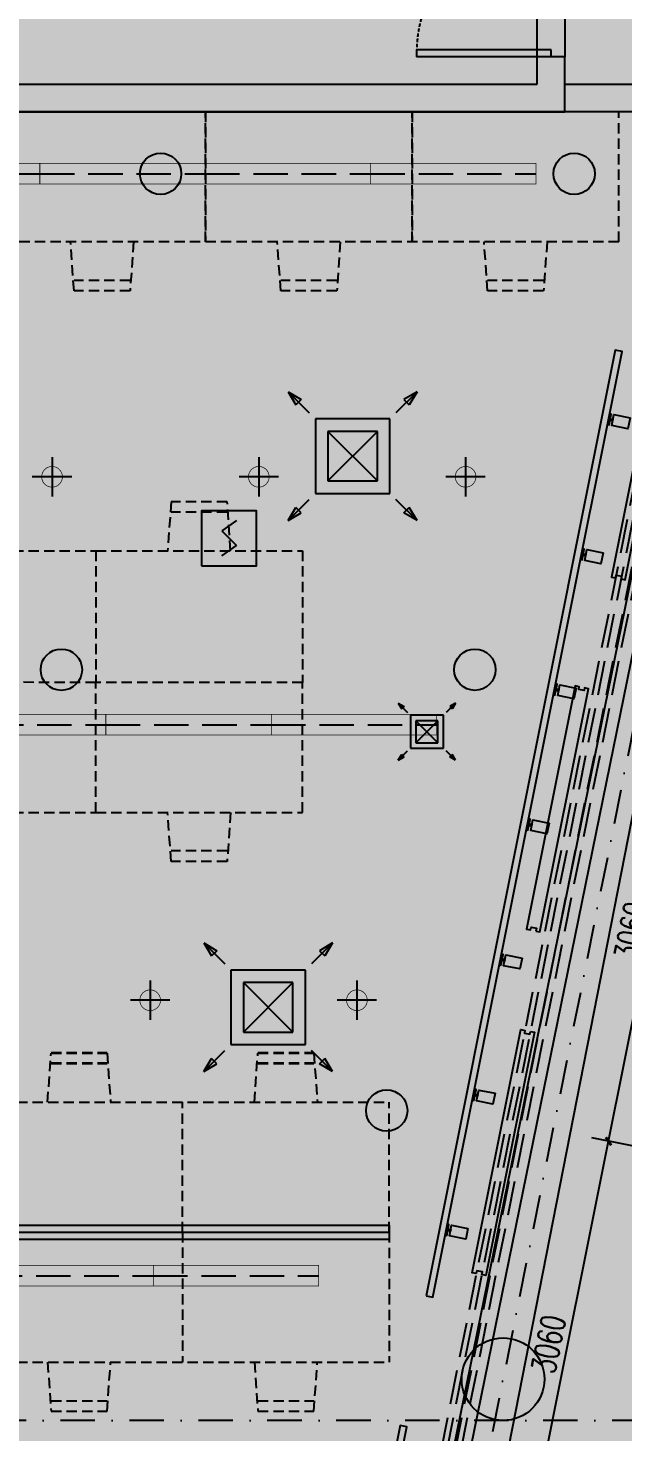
# Model space of a CAD drawing. Extents: x -354516 to 794396, y -401250 to -150594.
# Drawn here: x 23507 to 27822, y -348533 to -338342 of the extents above; entities that cross this region are included whole.
import ezdxf

# ---------------------------------------------------------------- set-up
doc = ezdxf.new("R2010")
doc.units = 0
doc.header["$LTSCALE"] = 1000
doc.header["$MEASUREMENT"] = 0
for name, pattern in [('$0$HIDDEN', [0.375, 0.25, -0.125, 0, 0]), ('510I-01-Studio-plan-01$0$DASH', [0.35, 0.25, -0.1]), ('510I-02-CentralForum-00$0$CENTER', [2, 1.25, -0.25, 0.25, -0.25]), ('DASH', [0.35, 0.25, -0.1]), ('DASHDOT2', [0.5, 0.25, -0.125, 0, -0.125]), ('DOTE', [2.42, 2, -0.2, 0.02, -0.2])]:
    doc.linetypes.add(name, pattern=pattern)
for name, color, linetype in [('0-吊顶材质', 251, 'Continuous'), ('0-吊顶边界', 36, 'Continuous'), ('0-灯具', 20, 'Continuous'), ('0-灯具1', 40, 'Continuous'), ('0-灯具修改0109', 140, 'Continuous'), ('0-设备风口（修改）', 71, 'Continuous'), ('A-轴线1', 1, 'DOTE'), ('an-furniture', 176, 'Continuous'), ('BPM', 4, 'Continuous'), ('COLUMN', 2, 'Continuous'), ('LINE', 11, 'Continuous'), ('M-DUCT-S-DIFF', 6, 'DASH'), ('PUB_DIM', 3, 'Continuous'), ('PUB_HATCH', 8, 'Continuous'), ('S-PLT', 30, 'Continuous'), ('WALL', 2, 'Continuous'), ('WALL-MOVE', 6, 'Continuous'), ('墙体', 7, 'Continuous'), ('家具1', 61, 'Continuous'), ('门图', 134, 'Continuous')]:
    doc.layers.add(name, color=color, linetype=linetype)
doc.layers.add('0-地面材质_material hatch', color=251, linetype='Continuous', transparency=0.3)
doc.layers.add('修改', color=1, linetype='Continuous', plot=False)
doc.styles.add('DIM_FONT', font='SIMPLEX', dxfattribs={"width": 0.7, "bigfont": 'GBCBIG'})
doc.dimstyles.new('_TCH_ARCH&&50', dxfattribs={"dimscale": 0.5, "dimtxt": 350, "dimasz": 100, "dimexe": 250, "dimexo": 300, "dimgap": 100, "dimtad": 1, "dimdec": 0, "dimzin": 0, "dimdsep": 46, "dimtxsty": 'DIM_FONT', "dimblk": 'ARCHTICK', "dimcen": 0.09, "dimclrd": 3, "dimclre": 3, "dimclrt": 7, "dimazin": 2, "dimtfac": 1, "dimtdec": 0, "dimtix": 1, "dimtmove": 2, "dimatfit": 3, "dimfxl": 0, "dimtolj": 1, "dimtzin": 0, "dimarcsym": 0})
pattern_1 = [(45, (-498310856.17, -3090192758), (-212.132034356, 212.132034356), []), (45, (-498310644.03, -3090192758), (-212.132034356, 212.132034356), [375, -75, 0, -75])]

# ---------------------------------------------------------------- blocks, each defined once
blk = doc.blocks.new('A$C168904E7')
at = {"layer": 'an-furniture', "linetype": '510I-01-Studio-plan-01$0$DASH'}
for p, q in [((-396, 0), (4244, -23200)), ((-355, 0), (4285, -23200)), ((-294, 0), (4346, -23200)), ((-253, 0), (4387, -23200))]:
    blk.add_line(p, q, dxfattribs=at)
at = {"layer": 'WALL-MOVE'}
for points in [[(204, -2491), (175, -2497), (-178, -732), (-149, -726), (-145, -746), (-106, -738), (-109, -719), (-80, -713), (273, -2478), (244, -2484), (240, -2464), (200, -2472), (204, -2491)], [(821, -5047), (792, -5053), (439, -3288), (468, -3282), (472, -3301), (511, -3293), (507, -3274), (537, -3268), (890, -5033), (860, -5039), (856, -5019), (817, -5027), (821, -5047)], [(861, -5776), (832, -5782), (1185, -7547), (1214, -7541), (1210, -7521), (1250, -7514), (1254, -7533), (1283, -7527), (930, -5762), (901, -5768), (904, -5788), (865, -5796), (861, -5776)]]:
    blk.add_lwpolyline(points, dxfattribs=at)
blk = doc.blocks.new('510I-01-Studio-plan-01$0$dsyyuy')
for points in [[(-80, 152), (0, 152), (0, 140), (-80, 140)], [(-80, 0), (0, 0), (0, 120), (-80, 120)], [(-46, 120), (-34, 120), (-34, 140), (-46, 140)]]:
    blk.add_lwpolyline(points, close=True)
blk = doc.blocks.new('dfgsddrrrrrrr')
at = {"layer": '0-灯具'}
blk.add_lwpolyline([(-689, -1933), (-640, -1942), (733, 4922), (684, 4931)], close=True, dxfattribs=at)
at = {"layer": '0-灯具', "xscale": -1, "rotation": 78.6900102377385}
for p in [(776, 4362), (580, 3382), (384, 2401), (188, 1421), (-8, 440), (-204, -541), (-401, -1521)]:
    blk.add_blockref('510I-01-Studio-plan-01$0$dsyyuy', p, dxfattribs=at)
blk = doc.blocks.new('dfghdgeeeeeee')
at = {"layer": '0-灯具'}
blk.add_lwpolyline([(-120, -344), (-71, -354), (1106, 5529), (1057, 5539)], close=True, dxfattribs=at)
at = {"layer": '0-灯具', "xscale": -1, "rotation": 78.6900102377385}
for p in [(1051, 4480), (855, 3499), (659, 2519), (463, 1538), (267, 558)]:
    blk.add_blockref('510I-01-Studio-plan-01$0$dsyyuy', p, dxfattribs=at)
blk = doc.blocks.new('TJ-FK1')
at = {"color": 95}
for p, q in [((-1.299, 1.299), (-1.034, 1.14)), ((-1.299, 1.299), (-0.875, 0.875)), ((-1.299, 1.299), (-1.14, 1.034)), ((-1.14, 1.034), (-1.034, 1.14)), ((1.299, 1.299), (0.875, 0.875)), ((1.299, 1.299), (1.034, 1.14)), ((1.14, 1.034), (1.034, 1.14)), ((1.299, 1.299), (1.14, 1.034)), ((-1.299, -1.299), (-0.875, -0.875)), ((-1.299, -1.299), (-1.14, -1.034)), ((-1.14, -1.034), (-1.034, -1.14)), ((1.299, -1.299), (0.875, -0.875)), ((1.14, -1.034), (1.034, -1.14)), ((1.299, -1.299), (1.14, -1.034)), ((-1.299, -1.299), (-1.034, -1.14)), ((1.299, -1.299), (1.034, -1.14))]:
    blk.add_line(p, q, dxfattribs=at)
for p, q in [((-0.75, 0.75), (0.75, 0.75)), ((-0.75, -0.75), (-0.75, 0.75)), ((0.75, 0.75), (0.75, -0.75)), ((-0.5, -0.5), (-0.5, 0.5)), ((-0.5, 0.5), (0.5, 0.5)), ((0.5, 0.5), (0.5, -0.5)), ((0.5, -0.5), (-0.5, -0.5)), ((0.75, -0.75), (-0.75, -0.75))]:
    blk.add_line(p, q)
at = {"color": 251}
for p, q in [((-0.5, -0.5), (0.5, 0.5)), ((0.5, -0.5), (-0.5, 0.5))]:
    blk.add_line(p, q, dxfattribs=at)
blk.add_point((0, 0))
blk = doc.blocks.new('$TwtSys$00000128')
h = blk.add_hatch(color=8)
h.dxf.hatch_style = 1
edge = h.paths.add_edge_path()
edge.add_arc((0, 0), 1, 0, 360)
blk.add_circle((0, 0, 0), 1)
blk = doc.blocks.new('YG')
at = {"layer": 'BPM', "color": 6, "ltscale": 2}
for p, q in [((53, 328), (-53, 253)), ((-53, 253), (53, 147)), ((-53, 72), (53, 147))]:
    blk.add_line(p, q, dxfattribs=at)
at = {"layer": 'BPM'}
blk.add_lwpolyline([(-200, 0), (200, 0), (200, 400), (-200, 400)], close=True, dxfattribs=at)
blk = doc.blocks.new('_YZH')
at = {"color": 255}
blk.add_circle((0, 0), 0.5, dxfattribs=at)
at = {"layer": 'PUB_HATCH', "color": 250, "const_width": 0.5}
blk.add_lwpolyline([(-0.25, 0, 1), (0.25, 0, 1)], format="xyb", close=True, dxfattribs=at)
blk = doc.blocks.new('GRID')
at = {"layer": '墙体', "color": 250, "linetype": 'DASHDOT2', "lineweight": -3}
for p, q in [((77197.5, 78432), (60479.2, -5159.7)), ((107436.4, 36586.5), (-19063.6, 36586.5))]:
    blk.add_line(p, q, dxfattribs=at)
blk = doc.blocks.new('_ArchTick')
at = {"color": 0, "linetype": 'ByBlock', "const_width": 0.4}
blk.add_lwpolyline([(-0.5, -0.5), (0.5, 0.5)], dxfattribs=at)
blk = doc.blocks.new('*D420')
at = {"layer": 'Defpoints', "color": 0}
for p in [(27717, -346423), (28147, -346509), (27547, -349509)]:
    blk.add_point(p, dxfattribs=at)
at = {"layer": 'PUB_DIM', "color": 3, "lineweight": -2}
for p, q in [((27117, -349423), (27717, -346423)), ((28000, -346479), (27595, -346398)), ((27400, -349480), (26995, -349399))]:
    blk.add_line(p, q, dxfattribs=at)
at = {"layer": 'PUB_DIM', "color": 3, "lineweight": -2, "xscale": 50, "yscale": 50, "zscale": 50}
for p, rotation in [((27717, -346423), 78.69023984409351), ((27117, -349423), 258.6902398440935)]:
    blk.add_blockref('_ArchTick', p, dxfattribs=dict(at, rotation=rotation))
at = {"layer": 'PUB_DIM', "color": 7, "insert": (27282, -347896), "char_height": 175, "attachment_point": 5, "rotation": 78.6902, "style": 'DIM_FONT'}
blk.add_mtext('\\A1;3060', dxfattribs=at)
blk = doc.blocks.new('*D421')
at = {"layer": 'Defpoints', "color": 0}
for p in [(28317, -343423), (28747, -343509), (28147, -346509)]:
    blk.add_point(p, dxfattribs=at)
at = {"layer": 'PUB_DIM', "color": 3, "lineweight": -2}
for p, q in [((28600, -343480), (28195, -343399)), ((27717, -346423), (28317, -343423)), ((28000, -346479), (27595, -346398))]:
    blk.add_line(p, q, dxfattribs=at)
at = {"layer": 'PUB_DIM', "color": 3, "lineweight": -2, "xscale": 50, "yscale": 50, "zscale": 50}
for p, rotation in [((28317, -343423), 78.69023984409351), ((27717, -346423), 258.6902398440935)]:
    blk.add_blockref('_ArchTick', p, dxfattribs=dict(at, rotation=rotation))
at = {"layer": 'PUB_DIM', "color": 7, "insert": (27882, -344896), "char_height": 175, "attachment_point": 5, "rotation": 78.6902, "style": 'DIM_FONT'}
blk.add_mtext('\\A1;3060', dxfattribs=at)
blk = doc.blocks.new('A$C21183209')
at = {"layer": '0-灯具1', "color": 3, "linetype": 'DASH'}
blk.add_line((0, 75), (1200, 75), dxfattribs=at)
at = {"layer": '0-灯具1', "const_width": 5}
blk.add_lwpolyline([(0, 0), (1200, 0), (1200, 150), (0, 150)], close=True, dxfattribs=at)
blk = doc.blocks.new('sdhdfhfdhfhfgffff')
at = {"layer": '0-灯具1'}
for points in [[(0, 143), (0, -143)], [(-143, 0), (143, 0)]]:
    blk.add_lwpolyline(points, dxfattribs=at)
at = {"layer": '0-灯具1', "const_width": 5}
for points in [[(0, 75, 1), (0, -75, 7.992133)], [(0, 75, -1), (0, -75, -7.992133)]]:
    blk.add_lwpolyline(points, format="xyb", dxfattribs=at)

msp = doc.modelspace()

# ---------------------------------------------------------------- hatches: boundary and pattern name
at = {"layer": '0-吊顶材质'}
h = msp.add_hatch(dxfattribs=at)
h.set_pattern_fill('AR-SAND', color=256, scale=112.5)
h.set_pattern_definition([(37.5, (-498310856.17, -3090192758), (-7.086752787, 216.767674014), [0, -171, 0, -191.25, 0, -182.8125]), (7.5, (-498310856.17, -3090192758), (199.099879343, 317.491432338), [0, -92.25, 0, -154.125, 0, -59.0625]), (327.5, (-498310994.54, -3090192758), (350.340959447, 0.636643523), [0, -56.25, 0, -202.5, 0, -264.375]), (317.5, (-498310994.54, -3090192758), (338.189243014, 98.738501055), [0, -28.125, 0, -132.75, 0, -151.875])])
h.paths.add_polyline_path([(27200, -338750), (27200, -336850), (21300, -336850), (21300, -337050), (20700, -337050), (20700, -334650), (17924.3, -334650), (18404.3, -332249.9), (20700, -332250), (20700, -330250), (18600.1, -330250), (16900.4, -338750)])
at = {"layer": '0-地面材质_material hatch'}
h = msp.add_hatch(dxfattribs=at)
h.set_pattern_fill('ANSI35', color=256, scale=1200)
h.set_pattern_definition(pattern_1)
h.paths.add_polyline_path([(32050.9, -330086.9), (30674.2, -330086.9), (30547, -330685.3), (30547, -330685.3), (30350.9, -331665.9), (30350.9, -331665.9), (29914.1, -333850), (27400, -333850), (27400, -337550.7), (27300, -337550.7), (27300, -338550.7), (27400, -338550.7), (27400, -338750), (28934.1, -338750), (23948, -364150), (19900, -364150), (19900, -364850.7), (19700, -364850.7), (19700, -365850.7), (19900, -365850.7), (19900, -366050), (20800, -366050), (20800, -366050), (21800, -366050), (21800, -366050), (23474.1, -366050), (22874.1, -369050), (20900, -369050), (20900, -372650), (23531, -372649), (23760.9, -371499.4), (23859, -371519), (24212, -369754), (24113.9, -369734.4), (24360.9, -368499.4), (24459, -368519), (24812, -366754), (24713.9, -366734.4), (24960.9, -365499.4), (25059, -365519), (26012, -360754), (25913.9, -360734.4), (26160.9, -359499.4), (26259, -359519), (27212, -354754), (27113.9, -354734.4), (27360.9, -353499.4), (27459, -353519), (27812, -351754), (27713.9, -351734.4), (27960.9, -350499.4), (28059, -350519), (28412, -348754), (28313.9, -348734.4), (28560.9, -347499.4), (28659, -347519), (29612, -342754), (29513.9, -342734.4), (29760.9, -341499.4), (29859, -341519), (30212, -339754), (30113.9, -339734.4), (30360.9, -338499.4), (30459, -338519), (30812, -336754), (30713.9, -336734.4), (30960.9, -335499.4), (31059, -335519), (31412, -333754), (31313.9, -333734.4), (31560.9, -332499.4), (31659, -332519), (32012, -330754), (31913.9, -330734.4)])
h = msp.add_hatch(dxfattribs=at)
h.set_pattern_fill('ANSI35', color=256, scale=1200)
h.set_pattern_definition(pattern_1)
h.paths.add_polyline_path([(-20701.5, -336849.5), (-27366.5, -336849.5), (-27366.5, -338749.5), (-17105.8, -338749.5), (-17925.8, -334649.5), (-20701.5, -334649.5)])
h.paths.add_polyline_path([(19698.5, -366049.5), (19698.5, -364149.5), (12022.8, -364149.5), (11202.8, -368249.5), (13198.5, -368249.5), (13198.5, -366049.5)])
h.paths.add_polyline_path([(-19700, -364149.5), (-19700, -364850.7), (-19800, -364850.7), (-19800, -365850.7), (-19701.5, -365850.7), (-19700, -366049.5), (-13201.5, -366049.5), (-13201.5, -368249.5), (-11205.9, -368249.5), (-12025.9, -364149.5)])
h.paths.add_polyline_path([(27200, -338749.5), (27200, -338550.7), (27300, -338550.7), (27300, -337550.7), (27200, -337550.7), (27200, -336850), (21300, -336850), (21300, -337050), (20700, -337050), (20699.7, -336649.5), (20698.5, -336649.5), (20698.5, -334649.5), (17922.8, -334649.5), (17102.8, -338749.5)])
h = msp.add_hatch(dxfattribs=at)
h.set_pattern_fill('AR-CONC', color=256, scale=75)
h.set_pattern_definition([(50, (-498310856.17, -3090192758), (537.94513695, -47.06410124), [56.25, -618.75]), (355, (-498310856.17, -3090192758), (-104.06350021, 564.144100275), [45, -495]), (100.45144446, (-498310811.34, -3090192761.9), (433.881635045, 517.07999323), [47.805144, -525.856584]), (46.1842, (-498310856.17, -3090192608), (800.430998, -124.1394606), [84.375, -928.125]), (96.63563549, (-498310789.5, -3090192618.35), (700.99645926, 730.58895058), [71.7077565, -788.78532]), (351.18416399, (-498310856.2, -3090192608), (700.9964588, 730.5889502), [67.5, -742.50000075]), (21, (-498310781.17, -3090192645.5), (447.68028909, -301.964168), [56.25, -618.75]), (326, (-498310781.17, -3090192645.5), (182.48649894, 543.86253379), [45, -495]), (71.45144474, (-498310743.86, -3090192670.66), (630.16678255, 241.898364605), [47.8051425, -525.856584]), (37.5, (-498310856.17, -3090192758), (9.119891488, 249.670390373), [0, -489, 0, -502.5, 0, -496.875]), (7.5, (-498310856.17, -3090192758), (197.302153082, 295.808783912), [0, -286.5, 0, -477.75, 0, -189.375]), (327.5, (-498311023.42, -3090192758), (400.366827129, -16.916153801), [0, -187.5, 0, -585, 0, -776.25]), (317.5, (-498311098.4, -3090192758), (437.389627007, 75.07873675), [0, -243.75, 0, -388.5, 0, -551.25])])
h.paths.add_polyline_path([(12472.3, -363950), (12503.6, -363793.1), (12111.4, -363714.6), (13049, -359026.7), (13441.2, -359105.2), (13480.4, -358909), (13283, -358869.4), (13573.3, -357397.8), (13770.7, -357437.3), (13813.8, -357242.1), (13421.3, -357164), (14725.3, -350643), (15117.4, -350721.4), (15156.6, -350525.3), (14959.6, -350485.8), (15253.8, -349014.9), (15450.8, -349054.3), (15490, -348858.4), (15097.9, -348779.9), (15738.2, -345580), (16130.5, -345658.5), (16169.8, -345462.4), (15972.6, -345423), (16268.1, -343952.3), (16463.9, -343991.4), (16503.1, -343795.4), (16112.3, -343717.2), (17048.6, -339028.4), (17440.9, -339106.9), (17472.2, -338950), (28663, -338949.5), (28664.4, -339850.1), (28867, -339850.1), (24125.1, -363049.9), (23741.1, -363049.9), (23741.1, -363949.5)])
at = {"layer": 'WALL'}
h = msp.add_hatch(color=250, dxfattribs=at)
h.dxf.hatch_style = 1
h.paths.add_polyline_path([(27400, -338550.7), (27200, -338550.7), (27200, -338750), (16900.4, -338750), (15875.5, -343873.8), (16267.7, -343952.2), (16267.6, -343952.1), (16463.7, -343991.4), (16463.8, -343991.4), (16503, -343795.4), (16306.9, -343756.2), (16306.9, -343756.1), (16110.8, -343716.9), (17064.3, -338950), (27400, -338950)])
h = msp.add_hatch(color=250, dxfattribs=at)
h.dxf.hatch_style = 1
h.paths.add_polyline_path([(28934.1, -338750), (27400, -338750.4), (27400, -338950), (27400, -338950), (27793.2, -338950), (28510.1, -338950), (28510.1, -339850.1), (28714, -339850.1)])

# ---------------------------------------------------------------- linework, layer by layer
at = {"layer": '0-吊顶边界', "color": 250}
for p, q in [((23666.5, -363025.9), (28392.5, -339826.2)), ((23784.1, -363049.9), (28510.1, -339850.1))]:
    msp.add_line(p, q, dxfattribs=at)
msp.add_lwpolyline([(27400, -338550.7), (27200, -338550.7), (27200, -337550.7), (27400, -337550.7)], close=True, dxfattribs=at)
at = {"layer": '0-地面材质_material hatch', "color": 250}
msp.add_line((28714, -339850.1), (24168, -363049.9), dxfattribs=at)
at = {"layer": '0-灯具修改0109'}
msp.add_lwpolyline([(22965.2, -340035.3, 0, 75, 0.5), (23577.6, -340035.3, 0, 75, 0.5), (24230.9, -340035.3, 0, 75, 0.5), (24230.9, -340606.5, 0, 75, 0.5), (24843.3, -340606.5, 0, 75, 0.5), (25374, -340606.5, 0, 75, 0.5), (25374, -341177.6, 0, 75, 0.5), (25374, -341912, 0, 75, 0.5), (25904.8, -341912, 0, 75, 0.5), (25904.8, -342524, 0, 75, 0.5), (25904.8, -343380.8, 0, 75, 0.5), (26476.4, -343380.8, 0, 75, 0.5), (26476.4, -344156, 0, 75, 0.5), (26476.4, -344971.9, 0, 75, 0.5), (26476.4, -345502.3, 0, 75, 0.5), (26476.4, -346359.1, 0, 75, 0.5), (26476.4, -347052.7, 0, 75, 0.5), (26476.4, -347746.3, 0, 75, 0.5), (26476.4, -348603, 0, 75, 0.5), (25782.3, -348603, 0, 75, 0.5)], format="xyseb", dxfattribs=at)
at = {"layer": '0-设备风口（修改）'}
msp.add_lwpolyline([(28006.5, -338841, 0, 75, 0.5), (27631.5, -338841, 0, 75, 0.5), (27381.5, -338841, 0, 75, 0.5), (26706.5, -338841, 0, 75, 0.5), (26406.5, -338841, 0, 75, 0.5), (25881.5, -338841, 0, 75, 0.5), (25281.5, -338841, 0, 75, 0.5), (24806.5, -338841, 0, 75, 0.5), (24431.5, -338841, 0, 75, 0.5), (24106.5, -338841, 0, 75, 0.5), (23706.5, -338841, 0, 75, 0.5), (23456.5, -338841, 0, 75, 0.5)], format="xyseb", dxfattribs=at)
at = {"layer": 'WALL', "color": 0}
for p, q in [((27200, -338750), (27200, -338550.7)), ((27400, -338950), (27400, -338550.7)), ((16900.4, -338750), (27200, -338750)), ((17064.3, -338950), (27400, -338950)), ((27793.2, -338950), (18793.2, -338950))]:
    msp.add_line(p, q, dxfattribs=at)
at = {"layer": 'WALL', "color": 4}
for p, q in [((17126.5, -347033.1), (26126.5, -347033.1)), ((17126.5, -347083.1), (26126.5, -347083.1)), ((17126.5, -347083.1), (26126.5, -347083.1)), ((26126.5, -347033.1), (26126.5, -347133.1)), ((17126.5, -347133.1), (26126.5, -347133.1))]:
    msp.add_line(p, q, dxfattribs=at)
at = {"layer": 'WALL', "color": 0}
for points in [[(27400, -338550.7), (27200, -338550.7)], [(27400, -338750.4), (28934.1, -338750), (28714, -339850.1), (28510.1, -339850.1), (28510.1, -338950), (27400, -338950.1), (27400, -338750)]]:
    msp.add_lwpolyline(points, dxfattribs=at)
at = {"layer": '修改'}
msp.add_lwpolyline([(28058.9, -344691.8, 0, 100, 0.5205671), (27856, -345671, 0, 100, 0.5205671), (27653.2, -346650.2, 0, 100, 0.5205671), (27450.3, -347629.4, 0, 100, 0.5205671), (27247.4, -348608.6, 0, 100, 0.5205671), (27044.6, -349587.8, 0, 100, 0.5205671), (26841.7, -350567, 0, 100, 0.5205671), (26638.8, -351546.2, 0, 100, 0.5205671), (26436, -352525.4, 0, 100, 0.5205671), (26233.1, -353504.7, 0, 100, 0.5205671), (26030.2, -354483.9, 0, 100, 0.5205671), (25827.4, -355463.1, 0, 100, 0.5205671), (25624.5, -356442.3, 0, 100, 0.5205671), (25421.6, -357421.5, 0, 100, 0.5205671), (25218.7, -358400.7, 0, 100, 0.5205671), (25015.9, -359379.9, 0, 100, 0.5205671), (24813, -360359.1, 0, 100, 0.5205671), (24610.1, -361338.3, 0, 100, 0.5205671), (24407.3, -362317.5, 0, 100, 0.5205671), (24204.4, -363296.7, 0, 100, 0.5205671), (24001.5, -364275.9, 0, 100, 0.5205671)], format="xyseb", dxfattribs=at)
at = {"layer": '家具1', "color": 137, "linetype": '$0$HIDDEN', "ltscale": 0.3}
for p, q in [((24793.1, -339894.4), (24793.2, -338949.8)), ((24793.2, -338949.8), (24793.1, -339894.4)), ((26293.1, -339894.5), (26293.2, -338949.9)), ((26293.2, -338949.9), (26293.1, -339894.5)), ((27793.1, -339894.6), (27793.2, -338950)), ((27793.1, -339894.6), (18793.1, -339894.6)), ((23839.9, -340250), (23814.5, -339894.4)), ((24271.7, -339894.4), (24246.3, -340250)), ((25339.9, -340250.1), (25314.5, -339894.5)), ((25771.7, -339894.5), (25746.3, -340250.1)), ((26839.9, -340250.2), (26814.5, -339894.6)), ((27271.7, -339894.6), (27246.3, -340250.2)), ((24246.3, -340173.8), (23839.9, -340173.8)), ((24246.3, -340250), (23839.9, -340250)), ((25746.3, -340173.9), (25339.9, -340173.9)), ((25746.3, -340250.1), (25339.9, -340250.1)), ((27246.3, -340174), (26839.9, -340174)), ((27246.3, -340250.2), (26839.9, -340250.2)), ((24544.3, -341780.6), (24518.9, -342136.2)), ((24950.7, -341780.6), (24544.3, -341780.6)), ((24976.1, -342136.2), (24950.7, -341780.6)), ((24950.7, -341856.8), (24544.3, -341856.8)), ((22497.5, -342136), (23997.5, -342136.1)), ((23997.5, -342136.1), (23997.4, -343091.7)), ((23997.5, -342136.1), (25497.5, -342136.2)), ((25497.5, -342136.2), (25497.4, -343091.8)), ((23997.4, -343091.7), (22497.4, -343091.6)), ((23997.3, -344036.3), (23997.4, -343091.7)), ((25497.4, -343091.8), (23997.4, -343091.7)), ((25497.3, -344036.4), (25497.4, -343091.8)), ((22497.3, -344036.2), (23997.3, -344036.3)), ((23997.3, -344036.3), (25497.3, -344036.4)), ((24544.1, -344392), (24518.7, -344036.4)), ((24975.9, -344036.4), (24950.5, -344392)), ((24950.5, -344315.8), (24544.1, -344315.8)), ((24950.5, -344392), (24544.1, -344392)), ((23647.9, -346138.9), (23673.4, -345783.3)), ((23673.4, -345777.9), (24079.8, -345777.9)), ((23673.4, -345783.3), (24079.8, -345783.3)), ((23673.4, -345854.1), (24079.8, -345854.1)), ((23673.4, -345859.5), (24079.8, -345859.5)), ((24079.8, -345783.3), (24105.1, -346138.9)), ((25147.9, -346139), (25173.4, -345783.4)), ((25173.4, -345778), (25579.8, -345778)), ((25173.4, -345783.4), (25579.8, -345783.4)), ((25173.4, -345854.2), (25579.8, -345854.2)), ((25173.4, -345859.6), (25579.8, -345859.6)), ((25579.8, -345783.4), (25605.1, -346139)), ((17126.5, -346138.5), (26126.5, -346138.5)), ((24626.5, -347083.6), (24626.5, -346139)), ((26126.5, -347083.1), (26126.5, -346138.5)), ((24626.5, -347082.6), (24626.6, -348027.2)), ((26126.5, -347083.1), (26126.6, -348027.7)), ((17126.6, -348027.7), (26126.6, -348027.7)), ((23648, -348027.3), (23673.4, -348382.9)), ((24079.8, -348382.9), (24105.2, -348027.3)), ((25148, -348027.2), (25173.4, -348382.8)), ((25579.8, -348382.8), (25605.2, -348027.2)), ((23673.4, -348306.7), (24079.8, -348306.7)), ((25173.4, -348306.6), (25579.8, -348306.6)), ((23673.4, -348382.9), (24079.8, -348382.9)), ((25173.4, -348382.8), (25579.8, -348382.8))]:
    msp.add_line(p, q, dxfattribs=at)
at = {"layer": '门图', "color": 145}
for p, q in [((26325, -338500.7), (26325, -338550.7)), ((27300, -338500.7), (26325, -338500.7)), ((27300, -338550.7), (27300, -338500.7)), ((27300, -338550.7), (26325, -338550.7))]:
    msp.add_line(p, q, dxfattribs=at)
at = {"layer": '门图', "color": 250, "linetype": '$0$HIDDEN', "ltscale": 0.1}
msp.add_arc((27300, -338525.7), 975, 90, 178.53072, dxfattribs=at)

# ---------------------------------------------------------------- block references
at = {"layer": '0-灯具', "linetype": '510I-02-CentralForum-00$0$CENTER', "ltscale": 0.5}
for name, p in [('dfgsddrrrrrrr', (27082.2, -345612.5)), ('dfghdgeeeeeee', (25148.3, -354024.6))]:
    msp.add_blockref(name, p, dxfattribs=at)
at = {"layer": '0-灯具1', "xscale": -1, "rotation": 180}
for p in [(22390.7, -339325), (23593.2, -339325), (24790.7, -339325), (25990.7, -339325), (22872.6, -343324.6), (24070.2, -343324.6), (25270.2, -343324.6), (23214.1, -347324.1), (24414.1, -347324.1)]:
    msp.add_blockref('A$C21183209', p, dxfattribs=at)
at = {"layer": '0-灯具1', "xscale": -1}
for p in [(23680.4, -341599.8), (25180.4, -341599.8), (26680.4, -341599.8), (24392.1, -345399.3), (25892.1, -345399.3)]:
    msp.add_blockref('sdhdfhfdhfhfgffff', p, dxfattribs=at)
at = {"layer": 'A-轴线1'}
msp.add_blockref('GRID', (-41936.4, -385036.5), dxfattribs=at)
at = {"layer": 'COLUMN', "xscale": 600, "yscale": 600, "zscale": 600}
msp.add_blockref('_YZH', (26952.1, -348150), dxfattribs=at)
at = {"layer": 'LINE'}
msp.add_blockref('YG', (24964.5, -342245.8), dxfattribs=at)
at = {"layer": 'M-DUCT-S-DIFF', "zscale": 0.8000000000000114, "rotation": 270}
for p, xscale, yscale in [((25860.4, -341450), -360, 360), ((26400, -343450), -160, 160), ((25248.3, -345450), -360, 360)]:
    msp.add_blockref('TJ-FK1', p, dxfattribs=dict(at, xscale=xscale, yscale=yscale))
at = {"layer": 'S-PLT', "xscale": 150.0000015, "yscale": 150.0000015, "zscale": 150.0000015}
for p in [(24468, -339400), (27468, -339400), (23748, -343000), (26748, -343000), (26108, -346200)]:
    msp.add_blockref('$TwtSys$00000128', p, dxfattribs=at)
at = {"layer": '门图', "xscale": -1}
msp.add_blockref('A$C168904E7', (28012.1, -339850.2), dxfattribs=at)

# ---------------------------------------------------------------- dimensions: what is measured, and where the dimension line sits
at = {"layer": 'PUB_DIM', "color": 250}
dim = msp.add_linear_dim(base=(28317.3, -343423.1), p1=(28147.2, -346508.5), p2=(28747.1, -343509), angle=258.69024, text='3060', dimstyle='_TCH_ARCH&&50', dxfattribs=at)
dim.commit()
dim.dimension.update_dxf_attribs({"geometry": '*D421', "text_midpoint": (27882.5, -344895.8)})
dim = msp.add_linear_dim(base=(27717.4, -346422.5), p1=(27547.1, -349509), p2=(28147.2, -346508.5), angle=258.69024, dimstyle='_TCH_ARCH&&50', dxfattribs=at)
dim.commit()
dim.dimension.update_dxf_attribs({"geometry": '*D420', "text_midpoint": (27282.5, -347895.8)})

doc.saveas('drawing.dxf')
